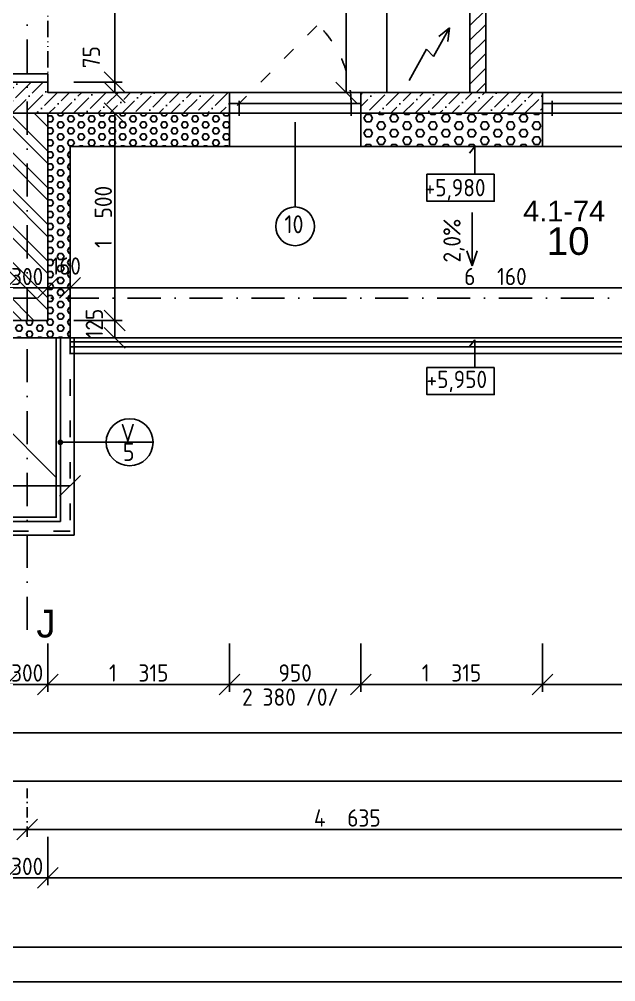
# Model space of a CAD drawing. Extents: x 4511820 to 5180432, y -1526536 to -944957.
# Drawn here: x 5027413 to 5031732, y -1087241 to -1080273 of the extents above; entities that cross this region are included whole.
import ezdxf

# ---------------------------------------------------------------- set-up
doc = ezdxf.new("R2010")
doc.units = 0
doc.header["$MEASUREMENT"] = 0
for name, pattern in [('ACAD_ISO03W100', [30, 12, -18]), ('ACAD_ISO12W100', [22, 12, -3, 0.5, -3, 0.5, -3]), ('BODKOCIARKOVANA_3', [5.6, 3, -1.3, 0, -1.3])]:
    doc.linetypes.add(name, pattern=pattern)
doc.layers.get('0').update_dxf_attribs({"linetype": 'CONTINUOUS'})
doc.layers.get('Defpoints').update_dxf_attribs({"color": 61, "linetype": 'CONTINUOUS'})
for name, color, linetype in [('KÓTY', 4, 'CONTINUOUS'), ('MÚRY', 1, 'CONTINUOUS'), ('OKNÁ', 143, 'CONTINUOUS'), ('osi', 253, 'CONTINUOUS'), ('Plochy', 41, 'CONTINUOUS'), ('POPIS', 7, 'CONTINUOUS'), ('POZEMOK', 7, 'CONTINUOUS'), ('TENKÁ', 7, 'CONTINUOUS'), ('ZARIADENIE1', 145, 'CONTINUOUS'), ('ŠRAFY', 82, 'CONTINUOUS')]:
    doc.layers.add(name, color=color, linetype=linetype)
doc.styles.add('ARIAL', font='arial.ttf')
doc.styles.add('styl1', font='arial.ttf')
doc.styles.add('STYLE1', font='isocp.shx')
doc.dimstyles.new('STANDARD-50', dxfattribs={"dimtxt": 125, "dimasz": 150, "dimexe": 10, "dimexo": 200, "dimgap": 20, "dimtad": 1, "dimdsep": 46, "dimlunit": 6, "dimtxsty": 'STYLE1', "dimblk1": 'OBLIQUE', "dimblk2": 'OBLIQUE', "dimsah": 1, "dimcen": 2.5, "dimse1": 1, "dimse2": 1, "dimadec": 0, "dimazin": 0, "dimtfac": 1, "dimtmove": 1, "dimatfit": 3, "dimldrblk": 'OBLIQUE', "dimfxl": 1, "dimtolj": 1, "dimtzin": 0, "dimarcsym": 0})
pattern_1 = [(45, (524430.31, 388691.69), (33.1456304, 121.533978), [156.25, -31.25, 0, -31.25])]

# ---------------------------------------------------------------- blocks, each defined once
blk = doc.blocks.new('_OBLIQUE')
at = {"color": 0, "linetype": 'ByBlock'}
blk.add_line((-0.5, -0.5), (0.5, 0.5), dxfattribs=at)
blk = doc.blocks.new('*D13161')
at = {"layer": 'Defpoints', "color": 0}
for p in [(5027621, -1080978.2), (5027321, -1083788.2), (5027321, -1085087.9)]:
    blk.add_point(p, dxfattribs=at)
at = {"layer": 'KÓTY', "color": 0, "lineweight": -2}
blk.add_line((5027621, -1085087.9), (5027321, -1085087.9), dxfattribs=at)
at = {"layer": 'KÓTY', "color": 0, "linetype": 'ByBlock', "lineweight": -2, "xscale": 150, "yscale": 150, "zscale": 150, "rotation": 180}
blk.add_blockref('_OBLIQUE', (5027321, -1085087.9), dxfattribs=at)
at = {"layer": 'KÓTY', "color": 0, "linetype": 'ByBlock', "lineweight": -2, "xscale": 150, "yscale": 150, "zscale": 150}
blk.add_blockref('_OBLIQUE', (5027621, -1085087.9), dxfattribs=at)
at = {"layer": 'KÓTY', "color": 0, "insert": (5027471, -1085005.4), "char_height": 125, "attachment_point": 5, "style": 'STYLE1'}
blk.add_mtext('\\A1;300', dxfattribs=at)
blk = doc.blocks.new('*D13166')
at = {"layer": 'Defpoints', "color": 0}
for p in [(5031201, -1080953.2), (5033516, -1080998.2), (5031201, -1085087.9)]:
    blk.add_point(p, dxfattribs=at)
at = {"layer": 'KÓTY', "color": 0, "lineweight": -2}
blk.add_line((5033516, -1085087.9), (5031201, -1085087.9), dxfattribs=at)
at = {"layer": 'KÓTY', "color": 0, "linetype": 'ByBlock', "lineweight": -2, "xscale": 150, "yscale": 150, "zscale": 150, "rotation": 180}
blk.add_blockref('_OBLIQUE', (5031201, -1085087.9), dxfattribs=at)
at = {"layer": 'KÓTY', "color": 0, "linetype": 'ByBlock', "lineweight": -2, "xscale": 150, "yscale": 150, "zscale": 150}
blk.add_blockref('_OBLIQUE', (5033516, -1085087.9), dxfattribs=at)
at = {"layer": 'KÓTY', "color": 0, "insert": (5032358.5, -1085005.3), "char_height": 125, "attachment_point": 5, "style": 'STYLE1'}
blk.add_mtext('\\A1;2ﾠ315', dxfattribs=at)
blk = doc.blocks.new('*D13167')
at = {"layer": 'Defpoints', "color": 0}
for p in [(5029886, -1080978.2), (5031201, -1080978.2), (5031201, -1085087.9)]:
    blk.add_point(p, dxfattribs=at)
at = {"layer": 'KÓTY', "color": 0, "lineweight": -2}
blk.add_line((5029886, -1085087.9), (5031201, -1085087.9), dxfattribs=at)
at = {"layer": 'KÓTY', "color": 0, "linetype": 'ByBlock', "lineweight": -2, "xscale": 150, "yscale": 150, "zscale": 150, "rotation": 180}
blk.add_blockref('_OBLIQUE', (5029886, -1085087.9), dxfattribs=at)
at = {"layer": 'KÓTY', "color": 0, "linetype": 'ByBlock', "lineweight": -2, "xscale": 150, "yscale": 150, "zscale": 150}
blk.add_blockref('_OBLIQUE', (5031201, -1085087.9), dxfattribs=at)
at = {"layer": 'KÓTY', "color": 0, "insert": (5030543.5, -1085005.3), "char_height": 125, "attachment_point": 5, "style": 'STYLE1'}
blk.add_mtext('\\A1;1ﾠ315', dxfattribs=at)
blk = doc.blocks.new('*D13168')
at = {"layer": 'Defpoints', "color": 0}
for p in [(5028936, -1080990.7), (5029886, -1080990.7), (5029886, -1085087.9)]:
    blk.add_point(p, dxfattribs=at)
at = {"layer": 'KÓTY', "color": 0, "lineweight": -2}
blk.add_line((5028936, -1085087.9), (5029886, -1085087.9), dxfattribs=at)
at = {"layer": 'KÓTY', "color": 0, "linetype": 'ByBlock', "lineweight": -2, "xscale": 150, "yscale": 150, "zscale": 150, "rotation": 180}
blk.add_blockref('_OBLIQUE', (5028936, -1085087.9), dxfattribs=at)
at = {"layer": 'KÓTY', "color": 0, "linetype": 'ByBlock', "lineweight": -2, "xscale": 150, "yscale": 150, "zscale": 150}
blk.add_blockref('_OBLIQUE', (5029886, -1085087.9), dxfattribs=at)
at = {"layer": 'KÓTY', "color": 0, "insert": (5029411, -1085005.4), "char_height": 125, "attachment_point": 5, "style": 'STYLE1'}
blk.add_mtext('\\A1;950', dxfattribs=at)
blk = doc.blocks.new('*D13169')
at = {"layer": 'Defpoints', "color": 0}
for p in [(5027621, -1080978.2), (5028936, -1080978.2), (5027621, -1085087.9)]:
    blk.add_point(p, dxfattribs=at)
at = {"layer": 'KÓTY', "color": 0, "lineweight": -2}
blk.add_line((5028936, -1085087.9), (5027621, -1085087.9), dxfattribs=at)
at = {"layer": 'KÓTY', "color": 0, "linetype": 'ByBlock', "lineweight": -2, "xscale": 150, "yscale": 150, "zscale": 150, "rotation": 180}
blk.add_blockref('_OBLIQUE', (5027621, -1085087.9), dxfattribs=at)
at = {"layer": 'KÓTY', "color": 0, "linetype": 'ByBlock', "lineweight": -2, "xscale": 150, "yscale": 150, "zscale": 150}
blk.add_blockref('_OBLIQUE', (5028936, -1085087.9), dxfattribs=at)
at = {"layer": 'KÓTY', "color": 0, "insert": (5028278.5, -1085005.3), "char_height": 125, "attachment_point": 5, "style": 'STYLE1'}
blk.add_mtext('\\A1;1ﾠ315', dxfattribs=at)
blk = doc.blocks.new('*D13178')
at = {"layer": 'Defpoints', "color": 0}
for p in [(5020831, -1082293.2), (5027471, -1082293.2), (5027471, -1086137.9)]:
    blk.add_point(p, dxfattribs=at)
at = {"layer": 'KÓTY', "color": 0, "lineweight": -2}
blk.add_line((5020831, -1086137.9), (5027471, -1086137.9), dxfattribs=at)
at = {"layer": 'KÓTY', "color": 0, "linetype": 'ByBlock', "lineweight": -2, "xscale": 150, "yscale": 150, "zscale": 150, "rotation": 180}
blk.add_blockref('_OBLIQUE', (5020831, -1086137.9), dxfattribs=at)
at = {"layer": 'KÓTY', "color": 0, "linetype": 'ByBlock', "lineweight": -2, "xscale": 150, "yscale": 150, "zscale": 150}
blk.add_blockref('_OBLIQUE', (5027471, -1086137.9), dxfattribs=at)
at = {"layer": 'KÓTY', "color": 0, "insert": (5024151, -1086055.3), "char_height": 125, "attachment_point": 5, "style": 'STYLE1'}
blk.add_mtext('\\A1;6ﾠ640', dxfattribs=at)
blk = doc.blocks.new('*D13179')
at = {"layer": 'Defpoints', "color": 0}
for p in [(5027471, -1082293.2), (5032106, -1082293.2), (5032106, -1086137.9)]:
    blk.add_point(p, dxfattribs=at)
at = {"layer": 'KÓTY', "color": 0, "lineweight": -2}
blk.add_line((5027471, -1086137.9), (5032106, -1086137.9), dxfattribs=at)
at = {"layer": 'KÓTY', "color": 0, "linetype": 'ByBlock', "lineweight": -2, "xscale": 150, "yscale": 150, "zscale": 150, "rotation": 180}
blk.add_blockref('_OBLIQUE', (5027471, -1086137.9), dxfattribs=at)
at = {"layer": 'KÓTY', "color": 0, "linetype": 'ByBlock', "lineweight": -2, "xscale": 150, "yscale": 150, "zscale": 150}
blk.add_blockref('_OBLIQUE', (5032106, -1086137.9), dxfattribs=at)
at = {"layer": 'KÓTY', "color": 0, "insert": (5029788.5, -1086055.3), "char_height": 125, "attachment_point": 5, "style": 'STYLE1'}
blk.add_mtext('\\A1;4ﾠ635', dxfattribs=at)
blk = doc.blocks.new('*D13195')
at = {"layer": 'Defpoints', "color": 0}
for p in [(5027321, -1082038.2), (5027621, -1082038.2), (5027621, -1086487.9)]:
    blk.add_point(p, dxfattribs=at)
at = {"layer": 'KÓTY', "color": 0, "lineweight": -2}
blk.add_line((5027321, -1086487.9), (5027621, -1086487.9), dxfattribs=at)
at = {"layer": 'KÓTY', "color": 0, "linetype": 'ByBlock', "lineweight": -2, "xscale": 150, "yscale": 150, "zscale": 150, "rotation": 180}
blk.add_blockref('_OBLIQUE', (5027321, -1086487.9), dxfattribs=at)
at = {"layer": 'KÓTY', "color": 0, "linetype": 'ByBlock', "lineweight": -2, "xscale": 150, "yscale": 150, "zscale": 150}
blk.add_blockref('_OBLIQUE', (5027621, -1086487.9), dxfattribs=at)
at = {"layer": 'KÓTY', "color": 0, "insert": (5027471, -1086405.4), "char_height": 125, "attachment_point": 5, "style": 'STYLE1'}
blk.add_mtext('\\A1;300', dxfattribs=at)
blk = doc.blocks.new('*D13196')
at = {"layer": 'Defpoints', "color": 0}
for p in [(5040541, -1080803.2), (5027621, -1082038.2), (5040541, -1086487.9)]:
    blk.add_point(p, dxfattribs=at)
at = {"layer": 'KÓTY', "color": 0, "lineweight": -2}
blk.add_line((5027621, -1086487.9), (5040541, -1086487.9), dxfattribs=at)
at = {"layer": 'KÓTY', "color": 0, "linetype": 'ByBlock', "lineweight": -2, "xscale": 150, "yscale": 150, "zscale": 150, "rotation": 180}
blk.add_blockref('_OBLIQUE', (5027621, -1086487.9), dxfattribs=at)
at = {"layer": 'KÓTY', "color": 0, "linetype": 'ByBlock', "lineweight": -2, "xscale": 150, "yscale": 150, "zscale": 150}
blk.add_blockref('_OBLIQUE', (5040541, -1086487.9), dxfattribs=at)
at = {"layer": 'KÓTY', "color": 0, "insert": (5034081, -1086405.3), "char_height": 125, "attachment_point": 5, "style": 'STYLE1'}
blk.add_mtext('\\A1;12ﾠ920', dxfattribs=at)
blk = doc.blocks.new('*D13199')
at = {"layer": 'Defpoints', "color": 0}
for p in [(5007451, -1082293.2), (5040921, -1082358.2), (5040921, -1085437.9)]:
    blk.add_point(p, dxfattribs=at)
at = {"layer": 'KÓTY', "color": 0, "lineweight": -2}
blk.add_line((5007451, -1085437.9), (5040921, -1085437.9), dxfattribs=at)
at = {"layer": 'KÓTY', "color": 0, "linetype": 'ByBlock', "lineweight": -2, "xscale": 150, "yscale": 150, "zscale": 150, "rotation": 180}
blk.add_blockref('_OBLIQUE', (5007451, -1085437.9), dxfattribs=at)
at = {"layer": 'KÓTY', "color": 0, "linetype": 'ByBlock', "lineweight": -2, "xscale": 150, "yscale": 150, "zscale": 150}
blk.add_blockref('_OBLIQUE', (5040921, -1085437.9), dxfattribs=at)
at = {"layer": 'KÓTY', "color": 0, "insert": (5024186, -1085355.3), "char_height": 125, "attachment_point": 5, "style": 'STYLE1'}
blk.add_mtext('\\A1;33ﾠ470', dxfattribs=at)
blk = doc.blocks.new('*D13200')
at = {"layer": 'Defpoints', "color": 0}
for p in [(4981761, -1079768.2), (5040921, -1079768.2), (5040921, -1085787.9)]:
    blk.add_point(p, dxfattribs=at)
at = {"layer": 'KÓTY', "color": 0, "lineweight": -2}
blk.add_line((4981761, -1085787.9), (5040921, -1085787.9), dxfattribs=at)
at = {"layer": 'KÓTY', "color": 0, "linetype": 'ByBlock', "lineweight": -2, "xscale": 150, "yscale": 150, "zscale": 150, "rotation": 180}
blk.add_blockref('_OBLIQUE', (4981761, -1085787.9), dxfattribs=at)
at = {"layer": 'KÓTY', "color": 0, "linetype": 'ByBlock', "lineweight": -2, "xscale": 150, "yscale": 150, "zscale": 150}
blk.add_blockref('_OBLIQUE', (5040921, -1085787.9), dxfattribs=at)
at = {"layer": 'KÓTY', "color": 0, "insert": (5011341, -1085705.3), "char_height": 125, "attachment_point": 5, "style": 'STYLE1'}
blk.add_mtext('\\A1;59ﾠ160', dxfattribs=at)
blk = doc.blocks.new('*D20437')
at = {"layer": 'Defpoints', "color": 0}
for p in [(5027781, -1081193.2), (5033941, -1081193.2), (5033941, -1082218)]:
    blk.add_point(p, dxfattribs=at)
at = {"layer": 'KÓTY', "color": 0, "lineweight": -2}
blk.add_line((5027781, -1082218), (5033941, -1082218), dxfattribs=at)
at = {"layer": 'KÓTY', "color": 0, "linetype": 'ByBlock', "lineweight": -2, "xscale": 150, "yscale": 150, "zscale": 150, "rotation": 180}
blk.add_blockref('_OBLIQUE', (5027781, -1082218), dxfattribs=at)
at = {"layer": 'KÓTY', "color": 0, "linetype": 'ByBlock', "lineweight": -2, "xscale": 150, "yscale": 150, "zscale": 150}
blk.add_blockref('_OBLIQUE', (5033941, -1082218), dxfattribs=at)
at = {"layer": 'KÓTY', "color": 0, "insert": (5030861, -1082135.4), "char_height": 125, "attachment_point": 5, "style": 'STYLE1'}
blk.add_mtext('\\A1;6ﾠ160', dxfattribs=at)
blk = doc.blocks.new('*D20532')
at = {"layer": 'Defpoints', "color": 0}
for p in [(5030676, -1077568.2), (5029780, -1080803.2), (5030281, -1080803.2)]:
    blk.add_point(p, dxfattribs=at)
at = {"layer": 'KÓTY', "color": 0, "lineweight": -2}
blk.add_line((5029780, -1077568.2), (5029780, -1080803.2), dxfattribs=at)
at = {"layer": 'KÓTY', "color": 0, "linetype": 'ByBlock', "lineweight": -2, "xscale": 150, "yscale": 150, "zscale": 150}
for p, rotation in [((5029780, -1077568.2), 90), ((5029780, -1080803.2), 270)]:
    blk.add_blockref('_OBLIQUE', p, dxfattribs=dict(at, rotation=rotation))
at = {"layer": 'KÓTY', "color": 0, "insert": (5029697.5, -1079185.7), "char_height": 125, "attachment_point": 5, "rotation": 90, "style": 'STYLE1'}
blk.add_mtext('\\A1;3ﾠ235', dxfattribs=at)
blk = doc.blocks.new('*D20583')
at = {"layer": 'Defpoints', "color": 0}
for p in [(5027621, -1078303.2), (5027621, -1080728.2), (5028104.5, -1080728.2)]:
    blk.add_point(p, dxfattribs=at)
at = {"layer": 'KÓTY', "color": 0, "lineweight": -2}
blk.add_line((5028104.5, -1078303.2), (5028104.5, -1080728.2), dxfattribs=at)
at = {"layer": 'KÓTY', "color": 0, "linetype": 'ByBlock', "lineweight": -2, "xscale": 150, "yscale": 150, "zscale": 150}
for p, rotation in [((5028104.5, -1078303.2), 90), ((5028104.5, -1080728.2), 270)]:
    blk.add_blockref('_OBLIQUE', p, dxfattribs=dict(at, rotation=rotation))
at = {"layer": 'KÓTY', "color": 0, "insert": (5028022, -1079515.7), "char_height": 125, "attachment_point": 5, "rotation": 90, "style": 'STYLE1'}
blk.add_mtext('\\A1;2ﾠ425', dxfattribs=at)
blk = doc.blocks.new('*D20584')
at = {"layer": 'Defpoints', "color": 0}
for p in [(5027621, -1080728.2), (5027621, -1080803.2), (5028104.5, -1080803.2)]:
    blk.add_point(p, dxfattribs=at)
at = {"layer": 'KÓTY', "color": 0, "lineweight": -2}
blk.add_line((5028104.5, -1080728.2), (5028104.5, -1080803.2), dxfattribs=at)
at = {"layer": 'KÓTY', "color": 0, "linetype": 'ByBlock', "lineweight": -2, "xscale": 150, "yscale": 150, "zscale": 150}
for p, rotation in [((5028104.5, -1080728.2), 90), ((5028104.5, -1080803.2), 270)]:
    blk.add_blockref('_OBLIQUE', p, dxfattribs=dict(at, rotation=rotation))
at = {"layer": 'KÓTY', "color": 0, "insert": (5027935.5, -1080547.5), "char_height": 125, "attachment_point": 5, "rotation": 90, "style": 'STYLE1'}
blk.add_mtext('\\A1;75', dxfattribs=at)
blk = doc.blocks.new('*D21095')
at = {"layer": 'Defpoints', "color": 0}
for p in [(5027781, -1083650), (5014341, -1083848.2), (5027781, -1083848.2)]:
    blk.add_point(p, dxfattribs=at)
at = {"layer": 'KÓTY', "color": 0, "lineweight": -2}
blk.add_line((5014341, -1083650), (5027781, -1083650), dxfattribs=at)
at = {"layer": 'KÓTY', "color": 0, "linetype": 'ByBlock', "lineweight": -2, "xscale": 150, "yscale": 150, "zscale": 150, "rotation": 180}
blk.add_blockref('_OBLIQUE', (5014341, -1083650), dxfattribs=at)
at = {"layer": 'KÓTY', "color": 0, "linetype": 'ByBlock', "lineweight": -2, "xscale": 150, "yscale": 150, "zscale": 150}
blk.add_blockref('_OBLIQUE', (5027781, -1083650), dxfattribs=at)
at = {"layer": 'KÓTY', "color": 0, "insert": (5021061, -1083567.5), "char_height": 125, "attachment_point": 5, "style": 'STYLE1'}
blk.add_mtext('\\A1;13ﾠ440', dxfattribs=at)
blk = doc.blocks.new('*D21106')
at = {"layer": 'Defpoints', "color": 0}
for p in [(5027621, -1082218), (5027621, -1082218), (5027781, -1082218)]:
    blk.add_point(p, dxfattribs=at)
at = {"layer": 'KÓTY', "color": 0, "lineweight": -2}
blk.add_line((5027781, -1082218), (5027621, -1082218), dxfattribs=at)
at = {"layer": 'KÓTY', "color": 0, "linetype": 'ByBlock', "lineweight": -2, "xscale": 150, "yscale": 150, "zscale": 150, "rotation": 180}
blk.add_blockref('_OBLIQUE', (5027621, -1082218), dxfattribs=at)
at = {"layer": 'KÓTY', "color": 0, "linetype": 'ByBlock', "lineweight": -2, "xscale": 150, "yscale": 150, "zscale": 150}
blk.add_blockref('_OBLIQUE', (5027781, -1082218), dxfattribs=at)
at = {"layer": 'KÓTY', "color": 0, "insert": (5027753, -1082059.5), "char_height": 125, "attachment_point": 5, "style": 'STYLE1'}
blk.add_mtext('\\A1;160', dxfattribs=at)
blk = doc.blocks.new('*D21107')
at = {"layer": 'Defpoints', "color": 0}
for p in [(5027321, -1082218), (5027321, -1082218), (5027621, -1082218)]:
    blk.add_point(p, dxfattribs=at)
at = {"layer": 'KÓTY', "color": 0, "lineweight": -2}
blk.add_line((5027621, -1082218), (5027321, -1082218), dxfattribs=at)
at = {"layer": 'KÓTY', "color": 0, "linetype": 'ByBlock', "lineweight": -2, "xscale": 150, "yscale": 150, "zscale": 150, "rotation": 180}
blk.add_blockref('_OBLIQUE', (5027321, -1082218), dxfattribs=at)
at = {"layer": 'KÓTY', "color": 0, "linetype": 'ByBlock', "lineweight": -2, "xscale": 150, "yscale": 150, "zscale": 150}
blk.add_blockref('_OBLIQUE', (5027621, -1082218), dxfattribs=at)
at = {"layer": 'KÓTY', "color": 0, "insert": (5027471, -1082135.5), "char_height": 125, "attachment_point": 5, "style": 'STYLE1'}
blk.add_mtext('\\A1;300', dxfattribs=at)
blk = doc.blocks.new('*D45344')
at = {"layer": 'Defpoints', "color": 0}
for p in [(5027621, -1080953.2), (5027621, -1082453.2), (5028104.5, -1082453.2)]:
    blk.add_point(p, dxfattribs=at)
at = {"layer": 'KÓTY', "color": 0, "lineweight": -2}
blk.add_line((5028104.5, -1080953.2), (5028104.5, -1082453.2), dxfattribs=at)
at = {"layer": 'KÓTY', "color": 0, "linetype": 'ByBlock', "lineweight": -2, "xscale": 150, "yscale": 150, "zscale": 150}
for p, rotation in [((5028104.5, -1080953.2), 90), ((5028104.5, -1082453.2), 270)]:
    blk.add_blockref('_OBLIQUE', p, dxfattribs=dict(at, rotation=rotation))
at = {"layer": 'KÓTY', "color": 0, "insert": (5028022, -1081703.2), "char_height": 125, "attachment_point": 5, "rotation": 90, "style": 'STYLE1'}
blk.add_mtext('\\A1;1ﾠ500', dxfattribs=at)
blk = doc.blocks.new('*D48048')
at = {"layer": 'Defpoints', "color": 0}
for p in [(5027621, -1082453.2), (5027621, -1082578.2), (5028104.5, -1082578.2)]:
    blk.add_point(p, dxfattribs=at)
at = {"layer": 'KÓTY', "color": 0, "lineweight": -2}
blk.add_line((5028104.5, -1082453.2), (5028104.5, -1082578.2), dxfattribs=at)
at = {"layer": 'KÓTY', "color": 0, "linetype": 'ByBlock', "lineweight": -2, "xscale": 150, "yscale": 150, "zscale": 150}
for p, rotation in [((5028104.5, -1082453.2), 90), ((5028104.5, -1082578.2), 270)]:
    blk.add_blockref('_OBLIQUE', p, dxfattribs=dict(at, rotation=rotation))
at = {"layer": 'KÓTY', "color": 0, "insert": (5027957, -1082475.5), "char_height": 125, "attachment_point": 5, "rotation": 90, "style": 'STYLE1'}
blk.add_mtext('\\A1;125', dxfattribs=at)

msp = doc.modelspace()

# ---------------------------------------------------------------- hatches: boundary and pattern name
at = {"layer": 'TENKÁ'}
h = msp.add_hatch(color=256, dxfattribs=at)
h.dxf.hatch_style = 1
h.paths.add_polyline_path([(5027726, -1083335.075, 2.41421356), (5027711, -1083350.075, 0.41421356)])
at = {"layer": 'ŠRAFY', "ltscale": 0.25}
h = msp.add_hatch(dxfattribs=at)
h.set_pattern_fill('ANSI31', color=256, scale=600, style=0)
h.set_pattern_definition([(45, (515270.5, 400718.02), (-53.0330086, 53.0330086), [])])
h.paths.add_polyline_path([(5030676, -1077313.172), (5030676, -1077303.172), (5030791, -1077303.172), (5030791, -1077313.172), (5030791, -1080803.172), (5030676, -1080803.172), (5030676, -1080203.172), (5030676, -1079603.172), (5030676, -1079203.172), (5030676, -1078953.172), (5030676, -1078853.172), (5030676, -1078603.172), (5030676, -1077568.172), (5030676, -1077428.172)])
at = {"layer": 'ŠRAFY'}
h = msp.add_hatch(dxfattribs=at)
h.set_pattern_fill('ANSI36', color=256, scale=500, angle=360)
h.set_pattern_definition(pattern_1)
h.paths.add_polyline_path([(5028936, -1080953.172), (5028936, -1080803.172), (5027621, -1080803.172), (5027621, -1080728.172), (5027321, -1080728.172), (5027321, -1080953.172)])
h = msp.add_hatch(dxfattribs=at)
h.set_pattern_fill('ANSI36', color=256, scale=500, angle=360)
h.set_pattern_definition(pattern_1)
h.paths.add_polyline_path([(5031201, -1080803.172), (5030791, -1080803.172), (5030676, -1080803.172), (5029886, -1080803.172), (5029886, -1080953.172), (5031201, -1080953.172)])
h = msp.add_hatch(dxfattribs=at)
h.set_pattern_fill('HEX', color=256, scale=200)
h.paths.add_polyline_path([(5027161, -1080998.172), (5027161, -1081228.172), (5027161, -1082285.672), (5027161, -1082358.172), (5027161, -1082578.172), (5027681, -1082578.172), (5027711, -1082578.172), (5027781, -1082578.172), (5027781, -1081193.172), (5028936, -1081193.172), (5028936, -1080953.172), (5027621, -1080953.172), (5027621, -1082453.172), (5027321, -1082453.172), (5027321, -1080978.172), (5027161, -1080978.172)])
h.paths.add_polyline_path([(5027621.701, -1081934.5), (5027884.299, -1081934.5), (5027884.299, -1082184.5), (5027621.701, -1082184.5)], flags=24)
h = msp.add_hatch(dxfattribs=at)
h.set_pattern_fill('ANSI32', color=256, scale=500, angle=90)
h.set_pattern_definition([(135, (471961.18, 61403.5), (-132.5825215, -132.5825215), []), (135, (471961.18, 61491.9), (-132.5825215, -132.5825215), [])])
h.paths.add_polyline_path([(5027321, -1080953.172), (5027321, -1080978.172), (5027321, -1082453.172), (5027621, -1082453.172), (5027621, -1080953.172)])
h.paths.add_polyline_path([(5027327.201, -1082010.48), (5027614.799, -1082010.48), (5027614.799, -1082260.48), (5027327.201, -1082260.48)], flags=24)
h = msp.add_hatch(dxfattribs=at)
h.set_pattern_fill('HEX', color=256, scale=250)
h.set_pattern_definition([(0, (584112, 0), (0, 54.12658774), [31.25, -62.5]), (120, (584112, 0), (-46.875, -27.0632939), [31.25, -62.5]), (60, (584143.25, 0), (-46.875, 27.0632939), [31.25, -62.5])])
h.paths.add_polyline_path([(5029886, -1080953.172), (5029886, -1081193.172), (5030711, -1081193.172), (5031201, -1081193.172), (5031201, -1080953.172)])

# ---------------------------------------------------------------- linework, layer by layer
at = {"layer": 'KÓTY', "ltscale": 0.25}
for p, q in [((5028157.903, -1080728.172), (5027807.903, -1080728.172)), ((5028157.903, -1082453.172), (5027807.903, -1082453.172))]:
    msp.add_line(p, q, dxfattribs=at)
at = {"layer": 'KÓTY', "ltscale": 25}
for p, q in [((5027621, -1085141.266), (5027621, -1084791.266)), ((5028936, -1085141.266), (5028936, -1084791.266)), ((5029886, -1085141.266), (5029886, -1084791.266)), ((5031201, -1085141.266), (5031201, -1084791.266)), ((5027621, -1086541.266), (5027621, -1086191.266))]:
    msp.add_line(p, q, dxfattribs=at)
at = {"layer": 'KÓTY', "linetype": 'BODKOCIARKOVANA_3', "ltscale": 25}
msp.add_line((5027471, -1086191.266), (5027471, -1085841.266), dxfattribs=at)
at = {"layer": 'MÚRY'}
for p, q in [((5030791, -1077303.172), (5030791, -1080803.172)), ((5030676, -1077568.172), (5030676, -1080803.172)), ((5027321, -1080728.172), (5027621, -1080728.172)), ((5027621, -1080728.172), (5027621, -1080803.172)), ((5027621, -1080803.172), (5028936, -1080803.172)), ((5028936, -1081193.172), (5028936, -1080803.172)), ((5029886, -1080803.172), (5030676, -1080803.172)), ((5029886, -1081193.172), (5029886, -1080803.172)), ((5029886, -1081193.172), (5029886, -1080803.172)), ((5030791, -1080803.172), (5031201, -1080803.172)), ((5031201, -1081193.172), (5031201, -1080803.172)), ((5027781, -1081193.172), (5028936, -1081193.172)), ((5027781, -1081193.172), (5027781, -1082578.172)), ((5029886, -1081193.172), (5031201, -1081193.172)), ((5027781, -1082578.172), (5027161, -1082578.172))]:
    msp.add_line(p, q, dxfattribs=at)
at = {"layer": 'OKNÁ', "linetype": 'ACAD_ISO03W100', "ltscale": 8}
msp.add_line((5028991.858, -1080897.314), (5029576.663, -1080312.509), dxfattribs=at)
at = {"layer": 'OKNÁ', "ltscale": 0.25}
for p, q in [((5029886, -1080883.172), (5028936, -1080883.172)), ((5029006, -1080863.172), (5029006, -1080973.172)), ((5029816, -1080863.172), (5029816, -1080973.172)), ((5031201, -1080883.172), (5033516, -1080883.172)), ((5031271, -1080863.172), (5031271, -1080973.172)), ((5029886, -1080953.172), (5028936, -1080953.172)), ((5031201, -1080953.172), (5033516, -1080953.172)), ((5029411, -1081632.025), (5029411, -1081018.172))]:
    msp.add_line(p, q, dxfattribs=at)
at = {"layer": 'OKNÁ'}
for p, q in [((5027681, -1083878.172), (5027681, -1082578.172)), ((5027711, -1083908.172), (5027711, -1082578.172)), ((5007436, -1083878.172), (5027681, -1083878.172)), ((5007436, -1083908.172), (5027711, -1083908.172))]:
    msp.add_line(p, q, dxfattribs=at)
at = {"layer": 'OKNÁ', "ltscale": 0.25}
msp.add_circle((5029411, -1081772.025), 140, dxfattribs=at)
at = {"layer": 'OKNÁ', "linetype": 'ACAD_ISO03W100', "ltscale": 8}
msp.add_arc((5029016, -1080883.172), 800, 0, 45.5064345, dxfattribs=at)
at = {"layer": 'osi', "linetype": 'BODKOCIARKOVANA_3', "ltscale": 80}
for p, q in [((5027471, -1047260.98), (5027471, -1084778.172)), ((5041881, -1082293.172), (4978211, -1082293.172))]:
    msp.add_line(p, q, dxfattribs=at)
at = {"layer": 'Plochy'}
for points in [[(5033956, -1075728.172), (5030791, -1075728.172), (5030791, -1080803.172), (5033956, -1080803.172)], [(5020981, -1080728.172), (5020981, -1076428.172), (5026321, -1076428.172), (5026321, -1078078.172), (5027321, -1078078.172), (5027321, -1078303.172), (5027621, -1078303.172), (5027621, -1077568.172), (5030676, -1077568.172), (5030676, -1080803.172), (5027621, -1080803.172), (5027621, -1080668.172), (5027321, -1080668.172), (5027321, -1080728.172)], [(5027781, -1081193.172), (5033941, -1081193.172), (5033941, -1082578.172), (5027781, -1082578.172)], [(5014341, -1081228.172), (5014341, -1083878.172), (5027681, -1083878.172), (5027681, -1082578.172), (5027161, -1082578.172), (5027161, -1081228.172)]]:
    msp.add_lwpolyline(points, close=True, dxfattribs=at)
at = {"layer": 'POZEMOK'}
for p, q in [((5027781, -1082643.172), (5040661, -1082643.172)), ((5027681, -1083590.672), (5026831, -1082740.672)), ((5027781, -1082693.172), (5040711, -1082693.172))]:
    msp.add_line(p, q, dxfattribs=at)
at = {"layer": 'TENKÁ', "linetype": 'ACAD_ISO12W100', "ltscale": 10}
for p, q in [((5027621, -1078303.172), (5027621, -1080728.172)), ((5028936, -1080803.172), (5029886, -1080803.172)), ((5033516, -1080803.172), (5031201, -1080803.172)), ((5028936, -1081193.172), (5029886, -1081193.172)), ((5033516, -1081193.172), (5031201, -1081193.172))]:
    msp.add_line(p, q, dxfattribs=at)
at = {"layer": 'TENKÁ'}
for p, q in [((5030791, -1080803.172), (5030676, -1080803.172)), ((5027321, -1080953.172), (5028936, -1080953.172)), ((5027621, -1080953.172), (5027621, -1082453.172)), ((5029886, -1080953.172), (5031201, -1080953.172)), ((5030673.645, -1081241.98), (5030711, -1081193.172)), ((5030711, -1081394.672), (5030711, -1081193.172)), ((5030692.516, -1081671.661), (5030692.516, -1082057.661)), ((5030654.916, -1081950.461), (5030692.516, -1082057.661)), ((5030730.116, -1081950.461), (5030692.516, -1082057.661)), ((5027321, -1082453.172), (5027621, -1082453.172)), ((5027811, -1082578.172), (5027811, -1084008.172)), ((5030673.645, -1082641.98), (5030711, -1082593.172)), ((5030711, -1082794.672), (5030711, -1082593.172)), ((5040461, -1082608.172), (5027781, -1082608.172)), ((5027811, -1084008.172), (4978981, -1084008.172))]:
    msp.add_line(p, q, dxfattribs=at)
at = {"layer": 'TENKÁ', "linetype": 'ACAD_ISO03W100', "ltscale": 10}
for p, q in [((5040461, -1082578.172), (5027781, -1082578.172)), ((5027781, -1082578.172), (5027781, -1083978.172)), ((5027781, -1083978.172), (4979011, -1083978.172))]:
    msp.add_line(p, q, dxfattribs=at)
at = {"layer": 'TENKÁ', "ltscale": 0.25}
for p in [(5027711, -1083335.075), (5028382.903, -1083335.075)]:
    msp.add_line(p, (5028042.903, -1083335.075), dxfattribs=at)
at = {"layer": 'TENKÁ', "color": 7}
for p, q in [((5064787, -1086990.742), (4975996, -1086990.742)), ((5065037, -1087240.742), (4975746, -1087240.742))]:
    msp.add_line(p, q, dxfattribs=at)
at = {"layer": 'TENKÁ'}
for points in [[(5030852.307, -1081394.672), (5030364.693, -1081394.672), (5030364.693, -1081590.071), (5030852.307, -1081590.071)], [(5030852.307, -1082794.672), (5030364.693, -1082794.672), (5030364.693, -1082990.071), (5030852.307, -1082990.071)]]:
    msp.add_lwpolyline(points, close=True, dxfattribs=at)
at = {"layer": 'TENKÁ', "ltscale": 0.25}
msp.add_circle((5028212.903, -1083335.075), 170, dxfattribs=at)
at = {"layer": 'TENKÁ'}
msp.add_circle((5027711, -1083335.075), 15, dxfattribs=at)
at = {"layer": 'ZARIADENIE1', "color": 8, "ltscale": 0.25}
msp.add_line((5030076, -1078168.172), (5030076, -1080803.172), dxfattribs=at)
at = {"layer": 'ZARIADENIE1', "color": 8}
for p, q in [((5030413.908, -1080543.229), (5030529.624, -1080335.254)), ((5030452.075, -1080398.532), (5030529.624, -1080335.254)), ((5030516.74, -1080434.511), (5030529.624, -1080335.254)), ((5030236.148, -1080716.684), (5030362.075, -1080490.358)), ((5030413.908, -1080543.229), (5030362.075, -1080490.358))]:
    msp.add_line(p, q, dxfattribs=at)

# ---------------------------------------------------------------- texts
at = {"layer": 'KÓTY', "insert": (5029376.5, -1085180.321), "char_height": 125, "attachment_point": 5, "style": 'STYLE1'}
msp.add_mtext('\\A1;2 380 /0/', dxfattribs=at)
at = {"layer": 'POPIS', "lineweight": 40, "ltscale": 0.25, "style": 'ARIAL'}
for s, height, p in [('4.1-74', 150, (5031061.769, -1081736.751)), ('10', 200, (5031232.311, -1081978.751))]:
    msp.add_text(s, height=height, dxfattribs=at).set_placement(p)
at = {"layer": 'TENKÁ', "ltscale": 0.25}
for s, height, style, p in [('+5,980', 125, 'STYLE1', (5030348.754, -1081554.49)), ('+5,950', 125, 'STYLE1', (5030362.754, -1082942.49)), ('J', 200, 'styl1', (5027537.554, -1084748.269))]:
    msp.add_text(s, height=height, dxfattribs=dict(at, style=style)).set_placement(p)
at = {"layer": 'TENKÁ', "style": 'STYLE1'}
for s, p in [('10', (5029333.47, -1081822.025)), ('V', (5028146.873, -1083331.575)), ('5', (5028163.373, -1083470.211))]:
    msp.add_text(s, height=130, dxfattribs=at).set_placement(p)
at = {"layer": 'TENKÁ', "ltscale": 0.25, "style": 'STYLE1'}
msp.add_text('2,0%', height=125, rotation=90, dxfattribs=at).set_placement((5030609.306, -1082033.829))

# ---------------------------------------------------------------- dimensions: what is measured, and where the dimension line sits
at = {"layer": 'KÓTY'}
for base, p1, p2, picture, middle in [((5029780, -1080803.172), (5030676, -1077568.172), (5030281, -1080803.172), '*D20532', (5029697.457, -1079185.672)), ((5028104.5, -1080728.172), (5027621, -1078303.172), (5027621, -1080728.172), '*D20583', (5028021.957, -1079515.672))]:
    dim = msp.add_linear_dim(base=base, p1=p1, p2=p2, angle=90, dimstyle='STANDARD-50', dxfattribs=at)
    dim.commit()
    dim.dimension.update_dxf_attribs({"geometry": picture, "text_midpoint": middle})
for base, p1, p2, picture, middle in [((5040921, -1085787.863), (4981761, -1079768.172), (5040921, -1079768.172), '*D13200', (5011341, -1085705.321)), ((5040541, -1086487.863), (5027621, -1082038.172), (5040541, -1080803.172), '*D13196', (5034081, -1086405.321)), ((5027321, -1085087.863), (5027621, -1080978.172), (5027321, -1083788.172), '*D13161', (5027471, -1085005.363)), ((5027621, -1085087.863), (5028936, -1080978.172), (5027621, -1080978.172), '*D13169', (5028278.5, -1085005.321)), ((5029886, -1085087.863), (5028936, -1080990.672), (5029886, -1080990.672), '*D13168', (5029411, -1085005.363)), ((5031201, -1085087.863), (5029886, -1080978.172), (5031201, -1080978.172), '*D13167', (5030543.5, -1085005.321)), ((5031201, -1085087.863), (5033516, -1080998.172), (5031201, -1080953.172), '*D13166', (5032358.5, -1085005.321)), ((5033941, -1082217.98), (5027781, -1081193.172), (5033941, -1081193.172), '*D20437', (5030861, -1082135.438)), ((5027621, -1086487.863), (5027321, -1082038.172), (5027621, -1082038.172), '*D13195', (5027471, -1086405.363)), ((5040921, -1085437.863), (5007451, -1082293.172), (5040921, -1082358.172), '*D13199', (5024186, -1085355.321)), ((5027471, -1086137.863), (5020831, -1082293.172), (5027471, -1082293.172), '*D13178', (5024151, -1086055.321)), ((5032106, -1086137.863), (5027471, -1082293.172), (5032106, -1082293.172), '*D13179', (5029788.5, -1086055.321))]:
    dim = msp.add_linear_dim(base=base, p1=p1, p2=p2, dimstyle='STANDARD-50', dxfattribs=at)
    dim.commit()
    dim.dimension.update_dxf_attribs({"geometry": picture, "text_midpoint": middle})
dim = msp.add_linear_dim(base=(5028104.5, -1080803.172), p1=(5027621, -1080728.172), p2=(5027621, -1080803.172), angle=90, dimstyle='STANDARD-50', dxfattribs=at)
dim.commit()
dim.dimension.update_dxf_attribs({"geometry": '*D20584', "text_midpoint": (5028018, -1080547.5), "dimtype": 160})
dim = msp.add_linear_dim(base=(5028104.5, -1082453.172), p1=(5027621, -1080953.172), p2=(5027621, -1082453.172), angle=90, dimstyle='STANDARD-50', override={"dimtxsty": 'STYLE1', "dimldrblk": 'OBLIQUE'}, dxfattribs=at)
dim.commit()
dim.dimension.update_dxf_attribs({"geometry": '*D45344', "text_midpoint": (5028021.957, -1081703.172)})
dim = msp.add_linear_dim(base=(5027621, -1082217.98), p1=(5027781, -1082217.98), p2=(5027621, -1082217.98), dimstyle='STANDARD-50', override={"dimtxsty": 'STYLE1', "dimldrblk": 'OBLIQUE'}, dxfattribs=at)
dim.commit()
dim.dimension.update_dxf_attribs({"geometry": '*D21106', "text_midpoint": (5027753, -1082142), "dimtype": 160})
for base, p1, p2, picture, middle in [((5027321, -1082217.98), (5027621, -1082217.98), (5027321, -1082217.98), '*D21107', (5027471, -1082135.48)), ((5027781, -1083650), (5014341, -1083848.172), (5027781, -1083848.172), '*D21095', (5021061, -1083567.457))]:
    dim = msp.add_linear_dim(base=base, p1=p1, p2=p2, dimstyle='STANDARD-50', override={"dimtxsty": 'STYLE1', "dimldrblk": 'OBLIQUE'}, dxfattribs=at)
    dim.commit()
    dim.dimension.update_dxf_attribs({"geometry": picture, "text_midpoint": middle})
dim = msp.add_linear_dim(base=(5028104.5, -1082578.172), p1=(5027621, -1082453.172), p2=(5027621, -1082578.172), angle=90, dimstyle='STANDARD-50', override={"dimtxsty": 'STYLE1', "dimldrblk": 'OBLIQUE'}, dxfattribs=at)
dim.commit()
dim.dimension.update_dxf_attribs({"geometry": '*D48048', "text_midpoint": (5028039.5, -1082475.5), "dimtype": 160})

doc.saveas('drawing.dxf')
